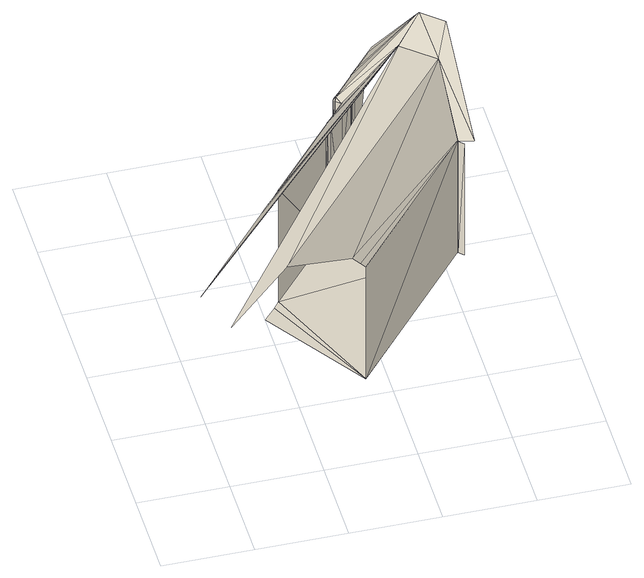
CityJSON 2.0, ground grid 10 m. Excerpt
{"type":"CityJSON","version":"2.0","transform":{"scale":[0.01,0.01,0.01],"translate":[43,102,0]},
"CityObjects":{
"building1":{"type":"Building","geometry":[{"type":"MultiSurface","lod":"2","boundaries":[[[0,1,2]]]}]},
"building2":{"type":"Building","geometry":[{"type":"MultiSurface","lod":"2","boundaries":[[[3,4,5]]]}]},
"building3":{"type":"Building","geometry":[{"type":"MultiSurface","lod":"2","boundaries":[[[0,2,6]]]}]},
"building4":{"type":"Building","geometry":[{"type":"MultiSurface","lod":"2","boundaries":[[[7,8,9]]]}]},
"building5":{"type":"Building","geometry":[{"type":"MultiSurface","lod":"2","boundaries":[[[8,10,7]]]}]},
"building6":{"type":"Building","geometry":[{"type":"MultiSurface","lod":"2","boundaries":[[[10,11,8]]]}]},
"building7":{"type":"Building","geometry":[{"type":"MultiSurface","lod":"2","boundaries":[[[12,13,6]]]}]},
"building8":{"type":"Building","geometry":[{"type":"MultiSurface","lod":"2","boundaries":[[[13,14,12]]]}]},
"building9":{"type":"Building","geometry":[{"type":"MultiSurface","lod":"2","boundaries":[[[15,16,5]]]}]},
"building10":{"type":"Building","geometry":[{"type":"MultiSurface","lod":"2","boundaries":[[[15,4,5]]]}]},
"building11":{"type":"Building","geometry":[{"type":"MultiSurface","lod":"2","boundaries":[[[11,17,8]]]}]},
"building12":{"type":"Building","geometry":[{"type":"MultiSurface","lod":"2","boundaries":[[[6,18,2]]]}]},
"building13":{"type":"Building","geometry":[{"type":"MultiSurface","lod":"2","boundaries":[[[8,17,19]]]}]},
"building14":{"type":"Building","geometry":[{"type":"MultiSurface","lod":"2","boundaries":[[[19,13,8]]]}]},
"building15":{"type":"Building","geometry":[{"type":"MultiSurface","lod":"2","boundaries":[[[14,8,13]]]}]},
"building16":{"type":"Building","geometry":[{"type":"MultiSurface","lod":"2","boundaries":[[[12,14,20]]]}]},
"building17":{"type":"Building","geometry":[{"type":"MultiSurface","lod":"2","boundaries":[[[21,20,12]]]}]},
"building18":{"type":"Building","geometry":[{"type":"MultiSurface","lod":"2","boundaries":[[[20,22,14]]]}]},
"building19":{"type":"Building","geometry":[{"type":"MultiSurface","lod":"2","boundaries":[[[21,23,12]]]}]},
"building20":{"type":"Building","geometry":[{"type":"MultiSurface","lod":"2","boundaries":[[[24,16,25]]]}]},
"building21":{"type":"Building","geometry":[{"type":"MultiSurface","lod":"2","boundaries":[[[21,20,23]]]}]},
"building22":{"type":"Building","geometry":[{"type":"MultiSurface","lod":"2","boundaries":[[[20,22,23]]]}]},
"building23":{"type":"Building","geometry":[{"type":"MultiSurface","lod":"2","boundaries":[[[24,25,26]]]}]},
"building24":{"type":"Building","geometry":[{"type":"MultiSurface","lod":"2","boundaries":[[[2,26,24]]]}]},
"building25":{"type":"Building","geometry":[{"type":"MultiSurface","lod":"2","boundaries":[[[2,24,18]]]}]},
"building26":{"type":"Building","geometry":[{"type":"MultiSurface","lod":"2","boundaries":[[[6,12,18]]]}]},
"building27":{"type":"Building","geometry":[{"type":"MultiSurface","lod":"2","boundaries":[[[24,16,15]]]}]},
"building28":{"type":"Building","geometry":[{"type":"MultiSurface","lod":"2","boundaries":[[[22,27,28]]]}]},
"building29":{"type":"Building","geometry":[{"type":"MultiSurface","lod":"2","boundaries":[[[23,22,28]]]}]},
"building30":{"type":"Building","geometry":[{"type":"MultiSurface","lod":"2","boundaries":[[[29,30,31]]]}]},
"building31":{"type":"Building","geometry":[{"type":"MultiSurface","lod":"2","boundaries":[[[30,32,29]]]}]},
"building32":{"type":"Building","geometry":[{"type":"MultiSurface","lod":"2","boundaries":[[[33,30,31]]]}]},
"building33":{"type":"Building","geometry":[{"type":"MultiSurface","lod":"2","boundaries":[[[31,33,34]]]}]},
"building34":{"type":"Building","geometry":[{"type":"MultiSurface","lod":"2","boundaries":[[[35,32,29]]]}]},
"building35":{"type":"Building","geometry":[{"type":"MultiSurface","lod":"2","boundaries":[[[32,36,35]]]}]},
"building36":{"type":"Building","geometry":[{"type":"MultiSurface","lod":"2","boundaries":[[[30,36,32]]]}]},
"building37":{"type":"Building","geometry":[{"type":"MultiSurface","lod":"2","boundaries":[[[35,31,29]]]}]},
"building38":{"type":"Building","geometry":[{"type":"MultiSurface","lod":"2","boundaries":[[[37,36,35]]]}]},
"building39":{"type":"Building","geometry":[{"type":"MultiSurface","lod":"2","boundaries":[[[38,37,35]]]}]},
"building40":{"type":"Building","geometry":[{"type":"MultiSurface","lod":"2","boundaries":[[[33,30,39]]]}]},
"building41":{"type":"Building","geometry":[{"type":"MultiSurface","lod":"2","boundaries":[[[40,34,31]]]}]},
"building42":{"type":"Building","geometry":[{"type":"MultiSurface","lod":"2","boundaries":[[[40,39,34]]]}]},
"building43":{"type":"Building","geometry":[{"type":"MultiSurface","lod":"2","boundaries":[[[34,33,39]]]}]},
"building44":{"type":"Building","geometry":[{"type":"MultiSurface","lod":"2","boundaries":[[[35,40,31]]]}]},
"building45":{"type":"Building","geometry":[{"type":"MultiSurface","lod":"2","boundaries":[[[39,36,30]]]}]},
"building46":{"type":"Building","geometry":[{"type":"MultiSurface","lod":"2","boundaries":[[[38,37,41]]]}]},
"building47":{"type":"Building","geometry":[{"type":"MultiSurface","lod":"2","boundaries":[[[38,41,42]]]}]},
"building48":{"type":"Building","geometry":[{"type":"MultiSurface","lod":"2","boundaries":[[[42,38,35]]]}]},
"building49":{"type":"Building","geometry":[{"type":"MultiSurface","lod":"2","boundaries":[[[37,36,41]]]}]},
"building50":{"type":"Building","geometry":[{"type":"MultiSurface","lod":"2","boundaries":[[[42,41,28]]]}]},
"building51":{"type":"Building","geometry":[{"type":"MultiSurface","lod":"2","boundaries":[[[41,27,28]]]}]},
"building52":{"type":"Building","geometry":[{"type":"MultiSurface","lod":"2","boundaries":[[[42,35,43]]]}]},
"building53":{"type":"Building","geometry":[{"type":"MultiSurface","lod":"2","boundaries":[[[43,35,40]]]}]},
"building54":{"type":"Building","geometry":[{"type":"MultiSurface","lod":"2","boundaries":[[[39,36,44]]]}]},
"building55":{"type":"Building","geometry":[{"type":"MultiSurface","lod":"2","boundaries":[[[45,39,40]]]}]},
"building56":{"type":"Building","geometry":[{"type":"MultiSurface","lod":"2","boundaries":[[[39,46,45]]]}]},
"building57":{"type":"Building","geometry":[{"type":"MultiSurface","lod":"2","boundaries":[[[28,42,43]]]}]},
"building58":{"type":"Building","geometry":[{"type":"MultiSurface","lod":"2","boundaries":[[[43,40,45]]]}]},
"building59":{"type":"Building","geometry":[{"type":"MultiSurface","lod":"2","boundaries":[[[44,39,46]]]}]},
"building60":{"type":"Building","geometry":[{"type":"MultiSurface","lod":"2","boundaries":[[[45,46,43]]]}]},
"building61":{"type":"Building","geometry":[{"type":"MultiSurface","lod":"2","boundaries":[[[46,44,43]]]}]},
"building62":{"type":"Building","geometry":[{"type":"MultiSurface","lod":"2","boundaries":[[[44,36,47]]]}]},
"building63":{"type":"Building","geometry":[{"type":"MultiSurface","lod":"2","boundaries":[[[22,48,14]]]}]},
"building64":{"type":"Building","geometry":[{"type":"MultiSurface","lod":"2","boundaries":[[[14,8,48]]]}]},
"building65":{"type":"Building","geometry":[{"type":"MultiSurface","lod":"2","boundaries":[[[28,43,49]]]}]},
"building66":{"type":"Building","geometry":[{"type":"MultiSurface","lod":"2","boundaries":[[[43,44,47]]]}]},
"building67":{"type":"Building","geometry":[{"type":"MultiSurface","lod":"2","boundaries":[[[49,47,43]]]}]},
"building68":{"type":"Building","geometry":[{"type":"MultiSurface","lod":"2","boundaries":[[[22,48,27]]]}]},
"building69":{"type":"Building","geometry":[{"type":"MultiSurface","lod":"2","boundaries":[[[18,12,23]]]}]},
"building70":{"type":"Building","geometry":[{"type":"MultiSurface","lod":"2","boundaries":[[[28,18,23]]]}]},
"building71":{"type":"Building","geometry":[{"type":"MultiSurface","lod":"2","boundaries":[[[36,41,48]]]}]},
"building72":{"type":"Building","geometry":[{"type":"MultiSurface","lod":"2","boundaries":[[[50,47,49]]]}]},
"building73":{"type":"Building","geometry":[{"type":"MultiSurface","lod":"2","boundaries":[[[49,50,51]]]}]},
"building74":{"type":"Building","geometry":[{"type":"MultiSurface","lod":"2","boundaries":[[[48,41,27]]]}]},
"building75":{"type":"Building","geometry":[{"type":"MultiSurface","lod":"2","boundaries":[[[50,47,52]]]}]},
"building76":{"type":"Building","geometry":[{"type":"MultiSurface","lod":"2","boundaries":[[[49,53,51]]]}]},
"building77":{"type":"Building","geometry":[{"type":"MultiSurface","lod":"2","boundaries":[[[51,50,52]]]}]},
"building78":{"type":"Building","geometry":[{"type":"MultiSurface","lod":"2","boundaries":[[[51,52,53]]]}]},
"building79":{"type":"Building","geometry":[{"type":"MultiSurface","lod":"2","boundaries":[[[49,53,54]]]}]},
"building80":{"type":"Building","geometry":[{"type":"MultiSurface","lod":"2","boundaries":[[[47,52,55]]]}]},
"building81":{"type":"Building","geometry":[{"type":"MultiSurface","lod":"2","boundaries":[[[53,52,56]]]}]},
"building82":{"type":"Building","geometry":[{"type":"MultiSurface","lod":"2","boundaries":[[[52,57,56]]]}]},
"building83":{"type":"Building","geometry":[{"type":"MultiSurface","lod":"2","boundaries":[[[55,52,57]]]}]},
"building84":{"type":"Building","geometry":[{"type":"MultiSurface","lod":"2","boundaries":[[[53,56,54]]]}]},
"building85":{"type":"Building","geometry":[{"type":"MultiSurface","lod":"2","boundaries":[[[57,55,54]]]}]},
"building86":{"type":"Building","geometry":[{"type":"MultiSurface","lod":"2","boundaries":[[[54,57,56]]]}]},
"building87":{"type":"Building","geometry":[{"type":"MultiSurface","lod":"2","boundaries":[[[28,18,49]]]}]},
"building88":{"type":"Building","geometry":[{"type":"MultiSurface","lod":"2","boundaries":[[[48,36,58]]]}]},
"building89":{"type":"Building","geometry":[{"type":"MultiSurface","lod":"2","boundaries":[[[47,58,36]]]}]},
"building90":{"type":"Building","geometry":[{"type":"MultiSurface","lod":"2","boundaries":[[[54,55,59]]]}]},
"building91":{"type":"Building","geometry":[{"type":"MultiSurface","lod":"2","boundaries":[[[49,54,18]]]}]},
"building92":{"type":"Building","geometry":[{"type":"MultiSurface","lod":"2","boundaries":[[[47,58,55]]]}]},
"building93":{"type":"Building","geometry":[{"type":"MultiSurface","lod":"2","boundaries":[[[4,8,48]]]}]},
"building94":{"type":"Building","geometry":[{"type":"MultiSurface","lod":"2","boundaries":[[[55,59,58]]]}]},
"building95":{"type":"Building","geometry":[{"type":"MultiSurface","lod":"2","boundaries":[[[18,60,61]]]}]},
"building96":{"type":"Building","geometry":[{"type":"MultiSurface","lod":"2","boundaries":[[[18,24,60]]]}]},
"building97":{"type":"Building","geometry":[{"type":"MultiSurface","lod":"2","boundaries":[[[4,58,48]]]}]},
"building98":{"type":"Building","geometry":[{"type":"MultiSurface","lod":"2","boundaries":[[[62,54,18]]]}]},
"building99":{"type":"Building","geometry":[{"type":"MultiSurface","lod":"2","boundaries":[[[61,60,63]]]}]},
"building100":{"type":"Building","geometry":[{"type":"MultiSurface","lod":"2","boundaries":[[[61,63,64]]]}]},
"building101":{"type":"Building","geometry":[{"type":"MultiSurface","lod":"2","boundaries":[[[58,15,4]]]}]},
"building102":{"type":"Building","geometry":[{"type":"MultiSurface","lod":"2","boundaries":[[[58,65,59]]]}]},
"building103":{"type":"Building","geometry":[{"type":"MultiSurface","lod":"2","boundaries":[[[66,67,64]]]}]},
"building104":{"type":"Building","geometry":[{"type":"MultiSurface","lod":"2","boundaries":[[[64,63,67]]]}]},
"building105":{"type":"Building","geometry":[{"type":"MultiSurface","lod":"2","boundaries":[[[15,24,60]]]}]},
"building106":{"type":"Building","geometry":[{"type":"MultiSurface","lod":"2","boundaries":[[[15,68,60]]]}]},
"building107":{"type":"Building","geometry":[{"type":"MultiSurface","lod":"2","boundaries":[[[15,69,68]]]}]},
"building108":{"type":"Building","geometry":[{"type":"MultiSurface","lod":"2","boundaries":[[[69,15,58]]]}]}
},
"vertices":[
[1134,2550,0],[1003,2398,0],[1769,1259,0],
[23,45,2151],[2783,3813,2151],[814,802,2151],
[1202,2630,0],
[143,1389,1543],[2783,3813,2156],[11,1235,1543],
[209,1468,1542],
[936,2319,1543],
[1928,3481,0],[1202,2630,1543],
[1928,3481,1544],
[3130,3517,2151],[1626,1256,1693],
[1003,2398,1543],
[3175,2904,0],
[1134,2550,1544],
[1951,3527,1527],
[1951,3527,0],
[1994,3560,1542],
[1994,3560,0],
[3175,2904,1540],[1714,1258,1601],
[1769,1259,1543],
[2172,3762,1549],[2172,3762,0],
[2095,3833,0],[2101,3841,1541],[2101,3841,0],
[2095,3833,1541],
[2098,3844,1534],
[2098,3844,0],
[2127,3836,0],
[2127,3836,1572],
[2110,3817,1537],
[2110,3817,0],
[2125,3895,1516],
[2125,3895,0],
[2164,3769,1534],
[2164,3769,0],
[2175,3926,0],
[2175,3926,1540],
[2171,3930,0],
[2171,3930,1533],
[2360,4143,1540],
[2780,3816,2151],
[2360,4143,0],
[2356,4146,1533],
[2356,4146,0],
[2383,4196,1515],
[2383,4196,0],
[2433,4228,0],
[2433,4228,1540],
[2429,4231,0],
[2429,4231,1533],
[3027,3906,2475],
[2617,4443,1539],
[3179,2901,1533],[3179,2901,0],
[3530,4343,0],
[3234,2853,1531],
[3234,2853,0],
[2691,4529,1539],
[3234,2847,0],[3234,2847,1525],
[3331,2815,1577],
[3263,3705,2475]
]}
